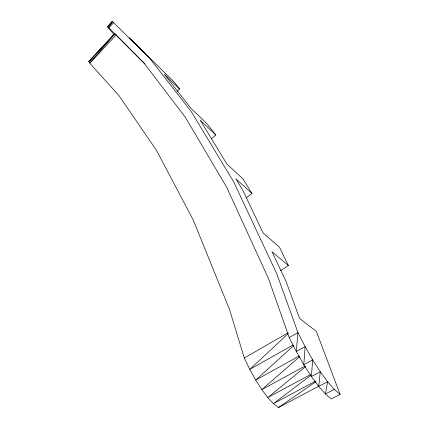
<?xml version="1.0" encoding="UTF-8"?>
<svg xmlns="http://www.w3.org/2000/svg" width="429" height="429" viewBox="0 0 429 429"><rect width="100%" height="100%" fill="white"/><g stroke="black" fill="none" stroke-linecap="round" stroke-linejoin="round"><path stroke-width="0.64" d="M113.9 34.336L107.465 26.904L112.36 21.45L149.71 58.247L191.372 111.765L233.805 182.084L276.651 273.541L297.951 332.604L305.137 346.637L312.698 359.888L320.307 371.766L327.617 381.735L334.314 389.371L340.117 394.396L331.252 398.949L325.397 393.988L318.677 386.416L311.374 376.523L303.802 364.72L296.305 351.539L289.21 337.564L268.506 278.619L226.759 187.409L185.253 117.144L144.273 63.438L107.62 26.544L112.36 21.461L108.816 27.864L113.61 22.732M111.138 23.439L112.36 21.45M107.465 26.904L112.039 21.777M115.38 34.191L116.162 35.039L89.779 63.16L119.01 95.699L156.472 150.354L193.281 220.077L229.515 309.518L244.294 357.984L249.801 369.39L255.722 380.089L261.803 389.618L267.782 397.57L273.407 403.625L278.448 407.55L318.844 386.154M288.143 333.655L249.801 369.39L292.969 345.05M177.166 91.27L179.606 89.001L173.622 81.397L129.124 37.865L144.273 52.547L130.813 39.677M293.522 345.753L255.722 380.089L299.195 356.006M211.331 138.91L215.846 134.99L206.751 123.445L191.066 108.489L164.162 74.083L179.606 89.001M299.64 356.714L261.803 389.618L304.842 366.151M305.829 366.457L267.782 397.57L310.215 374.742M246.139 197.898L251.952 193.468L242.889 178.786L226.871 164.028L200.096 120.04L215.846 134.99M310.671 375.429L273.407 403.625L315.755 381.065M278.448 407.55L315.551 381.944M280.566 270.667L288.379 265.556L279.461 247.147L263.095 232.995L242.803 190.219L235.859 178.802L251.952 193.468M244.294 357.984L288.256 332.722M289.21 337.564L297.951 332.604L296.305 351.539L305.137 346.637L303.802 364.72L312.698 359.888L311.374 376.523L320.307 371.766L318.677 386.416L327.617 381.735L325.397 393.988L334.314 389.371M288.379 265.556L271.932 251.63L285.923 281.124L299.635 318.506L316.366 331.44L340.117 394.396M145.034 64.007L116.162 35.039M89.034 61.197L88.883 61.663L89.779 63.16L114.993 33.768L88.883 61.663L114.875 33.526L89.034 61.197"/></g></svg>
